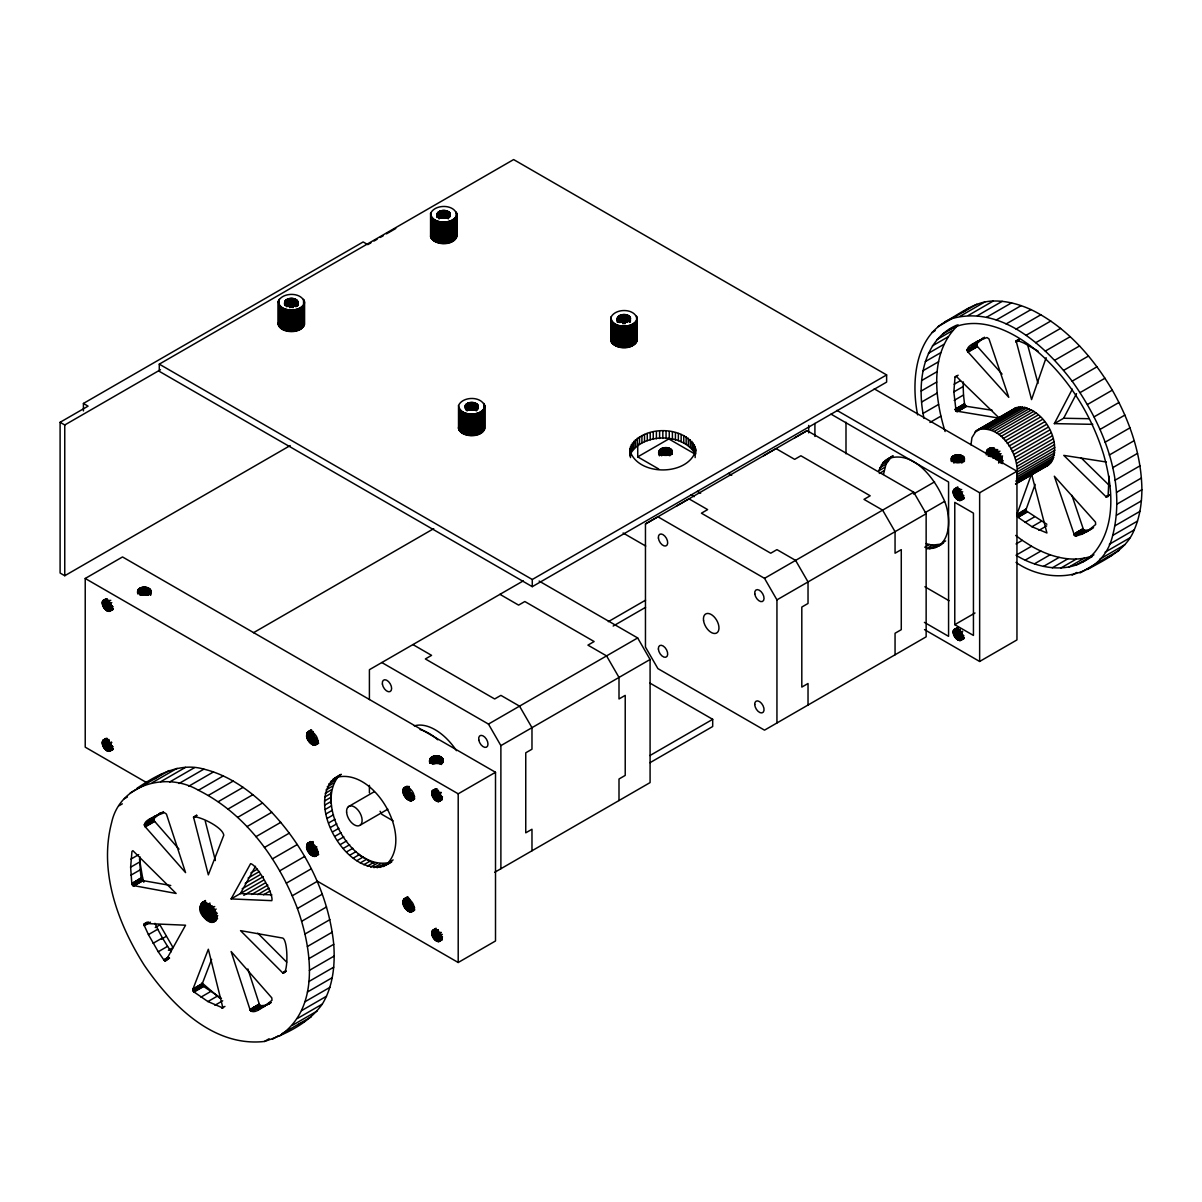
<?xml version="1.0" encoding="UTF-8"?>
<svg xmlns="http://www.w3.org/2000/svg" width="1202" height="1202" viewBox="0 0 1202 1202"><rect width="100%" height="100%" fill="white"/><g stroke="black" fill="none" stroke-linecap="round" stroke-linejoin="round"><path stroke-width="1.5" d="M1002.318 463.656C1004.707 455.167 988.435 440.052 986.181 453.65L994.219 449.007M192.786 989.516L208.337 949.249L222.911 1007.982L207.931 1001.551L194.048 992.011L192.876 990.178L202.101 984.137L211.612 959.406M953.847 391.912L955.034 377.007L956.086 376.211L999.358 418.191L956.086 411.024L953.847 391.912L963.178 386.533L963.358 381.935M130.627 867.198L131.95 851.467L132.866 850.67L176.123 893.462L132.866 885.468L131.814 883.47L130.627 867.198L139.958 861.819L140.153 856.966M102.305 602.698C103.642 594.81 113.093 603.674 111.621 608.603C108.721 617.783 95.364 599.978 107.173 599.888M102.305 742.671C103.642 734.783 113.093 743.647 111.621 748.576C108.721 757.756 95.364 739.966 107.173 739.861M306.675 735.053C308.073 726.038 318.83 735.714 317.553 741.333C316.171 750.333 305.413 740.657 306.675 735.053L312.896 731.462L314.488 736.826L317.809 740.537L311.588 744.128M306.675 846.313C308.073 837.313 318.83 846.974 317.553 852.594C316.171 861.594 305.413 851.933 306.675 846.313L312.926 842.121L306.705 845.712M279.765 1035.778C320.558 1007.787 311.844 948.829 297.42 908.517C278.849 859.881 245.884 813.919 198.435 790.255C166.943 771.534 120.065 783.989 111.666 822.393C98.654 871.781 117.931 923.617 144.255 965.236C171.045 1004.391 212.784 1047.273 264.455 1041.458C286.091 1034.246 308.749 1023.097 322.286 1004.121C333.149 986.316 335.223 964.725 333.735 944.306C328.326 890.637 301.296 840.078 262.532 803.011C245.764 787.701 226.201 774.539 203.874 769.145C179.549 762.008 156.395 775.2 136.908 788.347M338.889 775.906C314.038 805.22 353.433 873.794 391.792 861.819C351.164 889.765 296.729 795.484 341.233 774.268M403.031 790.676C404.428 781.676 415.186 791.337 413.909 796.956C412.526 805.956 401.768 796.295 403.031 790.676L409.281 786.484L403.061 790.075M403.031 901.936C404.428 892.936 415.186 902.612 413.909 908.216C412.526 917.216 401.768 907.555 403.031 901.936L409.251 898.345L410.844 903.709L414.164 907.435L407.944 911.026M431.788 792.914C433.126 785.026 442.576 793.891 441.089 798.819C438.189 807.999 424.832 790.21 436.657 790.12M431.788 932.902C433.126 924.999 442.576 933.879 441.089 938.792C438.189 947.972 424.832 930.183 436.657 930.093M924.007 418.446C916.795 385.181 921.468 340.542 956.747 325.156M945.103 431.533C934.48 397.231 929.371 352.021 958.279 325.021L942.729 333.991M953.231 491.873C954.553 483.97 964.019 492.85 962.532 497.763C959.632 506.943 946.274 489.154 958.099 489.064M953.231 631.846C954.553 623.943 964.019 632.823 962.532 637.751C959.632 646.916 946.274 629.127 958.099 629.037M970.946 444.86L971.952 437.618L976.234 430.827L1015.074 408.229C1041.458 401.558 1067.015 445.822 1048.039 465.324L1015.6 484.06M1053.869 457.466L1016.561 479.012C1021.279 457.346 1002.378 423.915 977.767 429.76M1016.021 562.401C1048.91 585.539 1102.339 579.935 1112.691 535.416C1126.544 481.341 1103.286 424.862 1072.139 381.169C1044.703 345.365 1000.755 304.992 951.924 318.59C915.068 333.57 910.876 380.794 917.622 414.87M1087.449 569.478C1105.194 559.501 1126.184 550.246 1134.207 529.917C1139.736 517.281 1141.78 503.443 1141.9 489.71C1141.494 454.581 1129.519 420.46 1112.316 390.154C1092.783 357.039 1066.054 326.583 1030.985 309.59C1019.146 304.241 1006.329 300.68 993.258 301.026C974.822 301.311 960.082 313.767 944.592 322.031M202.312 902.356L203.784 901.725L212.874 906.969C228.966 937.77 184.612 913.054 205.527 900.508M143.955 924.578L144.856 923.467L185.559 925.209L165.771 960.789L163.908 960.022L158.243 951.729L148.417 934.615L143.97 924.849L147.065 922.79M976.324 341.774L986.992 337.537L988.991 338.919L1008.778 397.336L968.076 352.066C963.989 345.064 979.6 341.924 982.545 338.183M1002.077 374.123L976.88 345.921L976.775 343.682L984.483 337.206M153.676 816.729L164.419 812.687L166.432 814.085L185.559 872.622L145.277 826.841C141.25 819.809 156.996 816.969 159.881 813.138M179.008 849.198L154.081 820.696L154.006 818.472L160.632 812.943M1016.772 514.832L1031.556 473.964L1046.912 532.967L1031.947 526.731L1018.049 517.341L1016.862 515.508L1026.087 509.453L1035.132 484.361M193.552 816.924C198.615 815.797 222.4 826.706 223.797 835.165L208.337 874.876L193.567 817.24L196.662 815.136M1046.131 357.685L1031.556 399.59L1016.096 340.812L1017.268 340.331L1024.179 343.201L1038.137 351.164M278.263 301.492C279.946 312.625 300.53 312.745 304.512 302.979C302.829 291.861 282.245 291.725 278.263 301.492L278.263 324.525C281.719 335.193 307.427 333.615 303.565 320.859M278.263 323.022L278.263 324.525M284.829 301.867C285.625 307.517 296.563 307.562 297.976 302.243C296.158 295.887 282.139 297.495 284.829 305.458M430.571 213.565C432.254 224.684 452.838 224.819 456.82 215.053C455.137 203.919 434.538 203.799 430.571 213.565L430.571 236.584C434.207 246.876 458.097 246.004 456.309 233.624M437.137 213.926C437.919 219.575 448.872 219.635 450.284 214.302C448.466 207.961 434.448 209.569 437.137 217.517M458.548 405.57C460.231 416.703 480.815 416.839 484.797 407.072C483.099 395.939 462.515 395.804 458.548 405.57L458.548 428.603C461.989 439.286 487.696 437.693 483.85 424.937M429.85 759.724C431.278 754.39 442.216 754.45 443.012 760.1C442.111 763 438.445 763.601 435.8 763.51C431.909 765.028 428.182 756.058 429.85 763.315M458.548 427.116L458.548 428.603M610.841 317.644C612.524 328.762 633.123 328.897 637.09 319.131C635.407 308.012 614.823 307.877 610.841 317.644L610.841 340.677C614.477 350.969 638.367 350.098 636.594 337.717M617.407 318.019C618.204 323.669 629.142 323.714 630.569 318.395C628.541 311.739 613.997 313.947 617.407 322.346M629.863 450.284C637.27 424.096 688.385 424.096 695.793 450.284C688.385 476.473 637.27 476.473 629.863 450.284L629.863 455.678M633.048 447.52L632.883 448.451M883.47 474.459L886.009 464.182L891.403 456.91M137.809 590.287C137.839 596.207 148.928 596.402 150.836 591.414C149.889 584.773 135.21 586.005 137.809 593.878M951.428 457.932C951.458 463.837 962.547 464.047 964.455 459.044C963.508 452.403 948.814 453.65 951.428 461.523M892.215 456.174L883.094 462.545L878.617 470.914L884.837 467.323M431.067 233.624L430.571 236.584M465.354 405.209C464.498 411.309 475.842 411.745 478.141 407.057C478.186 400.206 462.755 401.002 465.354 408.8M611.352 337.717L610.841 340.677M695.162 446.573L695.162 453.755C682.496 432.72 643.145 432.72 630.494 453.755L630.494 446.573M659.402 450.389C658.546 456.49 669.89 456.91 672.188 452.237C671.888 444.62 654.85 446.768 659.402 455.768M1001.987 457.256L998.697 459.344L999.418 462.139M1092.783 424.336L1054.334 423.63L1072.319 389.147M1054.334 423.63L1063.65 418.251L1076.511 393.61M632.718 448.857L631.711 450.029M231.115 898.916L250.602 863.652C257.183 864.914 273.996 894.408 271.817 900.659L231.115 898.916L240.43 893.537L255.5 866.281M385.572 865.41C415.727 838.41 373.491 765.238 335.027 777.859M941.707 544.04L932.722 545.077L926.502 548.668C953.186 549.75 951.789 513.57 942.548 496.862C933.458 476.848 912.423 449.683 887.542 458.863M1012.174 410.633L1015.074 408.229M262.998 1007.396L271.998 1000.274L271.802 997.855L231.115 951.503L249.956 1009.395C253.892 1016.576 264.56 1004.391 269.218 1003.805M1003.054 460.667L999.418 462.064L999.418 458.473M1086.788 531.78L1095.668 524.493L1095.458 522.059L1054.334 476.217L1074.378 535.04L1075.97 536.032L1081.65 534.289L1091.446 529.09M155.118 778.626L161.774 773.983M962.787 312.31L969.458 307.667M1091.701 556.12C1071.478 563.257 1049.436 556.481 1031.556 546.249L1016.021 555.219C1039.414 569.838 1074.949 575.473 1094.842 552.079C1116.658 524.628 1112.556 486.044 1103.601 454.431C1091.1 413.804 1067.376 376.241 1034.516 349.061C1011.468 330.445 977.767 314.218 948.979 329.649M83.419 410.889L83.419 403.451L363.154 241.948L367.812 244.637L370.922 242.834M159.28 364.146L513.63 159.565L886.625 374.919L886.625 382.101L532.276 586.666L159.28 371.328L159.28 364.146L532.276 579.499L886.625 374.919M290.178 445.581L64.758 575.728L60.1 573.038L60.1 422.293L88.077 406.141L83.419 403.451M374.032 241.046L377.143 239.243M380.253 237.455L383.363 235.667M386.473 233.864L395.789 228.485M60.1 422.293L64.758 424.982L160.437 369.75M146.839 782.742L85.222 747.163L85.222 578.478L122.514 556.947L495.509 772.285L495.509 940.971L458.202 962.501L317.118 881.051M102.666 600.85L105.911 598.972M102.516 601.255L105.761 599.377M102.395 601.706L107.263 598.897M102.335 602.187L107.203 599.377M102.335 603.239L107.203 600.429M102.395 603.81L108.886 600.053M102.516 604.381L109.006 600.639M102.666 604.967L110.779 600.279M102.861 605.553L109.352 601.811M103.102 606.139L109.577 602.397M103.372 606.725L109.863 602.983M103.672 607.295L111.786 602.608M104.018 607.851L110.509 604.095M104.379 608.377L110.869 604.621M104.769 608.873L111.26 605.132M105.19 609.339L111.681 605.598M105.626 609.76L112.102 606.018M106.061 610.15L112.552 606.409M106.512 610.481L113.003 606.74M106.978 610.781L111.846 607.972M107.429 611.007L112.297 608.212M107.879 611.202L112.748 608.392M108.33 611.322L113.198 608.512M108.766 611.397L111.996 609.519M109.172 611.412L112.417 609.534M109.562 611.367L113.168 609.384M253.487 632.718L433.727 528.655M103.102 740.131L106.347 738.268M102.861 740.462L106.107 738.584M102.666 740.823L105.911 738.945M102.516 741.228L107.384 738.419M102.395 741.679L107.263 738.869M102.335 742.16L107.203 739.35M102.335 743.212L108.826 739.47M102.395 743.783L108.886 740.026M102.516 744.354L109.006 740.612M102.666 744.939L109.157 741.198M102.861 745.525L109.352 741.784M103.102 746.126L109.577 742.37M103.372 746.697L111.486 742.025M103.672 747.268L111.786 742.596M104.018 747.824L110.509 744.083M104.379 748.35L110.869 744.609M104.769 748.846L111.26 745.105M105.19 749.312L111.681 745.571M105.626 749.732L112.102 745.991M106.061 750.123L112.552 746.382M106.512 750.469L113.003 746.712M106.978 750.754L111.846 747.944M107.429 750.995L112.297 748.185M107.879 751.175L112.748 748.365M108.33 751.295L113.198 748.485M108.766 751.37L111.996 749.492M109.172 751.385L112.417 749.507M109.562 751.34L113.168 749.372M637.736 443.313L637.736 456.88L668.823 438.94L694.621 453.83M130.252 792.974L169.121 770.542M937.921 326.674L976.79 304.226M124.347 798.759L127.442 796.971M152.218 782.667L177.085 768.318M932.016 332.458L935.126 330.655M959.887 316.366L984.754 302.002M119.238 805.641L122.349 803.837M160.707 781.691L185.574 767.342M968.391 315.39L993.258 301.026M169.677 781.976L194.544 767.612M977.361 315.66L1002.228 301.311M937.184 339.43L952.735 330.445M523.276 580.882L369.405 669.709L369.405 699.564M932.406 345.875L947.942 336.906M179.008 783.509L203.874 769.145M986.692 317.193L1011.558 302.844M928.425 353.298L943.976 344.313M188.624 786.273L213.49 771.924M996.308 319.972L1021.174 305.608M925.3 361.592L940.835 352.622M645.459 523.967L807.098 430.647L913.7 492.204L926.141 513.735L926.141 636.835L764.517 730.155L657.9 668.612L645.459 647.067L645.459 523.967L657.9 516.785L764.517 578.342L776.943 599.873L776.943 722.973M676.546 506.012L688.986 498.845L707.632 509.603L701.412 513.194L770.722 553.221L776.943 549.63L795.589 560.387L808.029 581.933L808.029 603.464L801.809 607.055L801.809 687.093L808.029 683.502L808.029 705.033M763.586 455.768L776.011 448.586L794.657 459.359L800.878 455.768L870.188 495.795L863.983 499.371L882.629 510.144L895.054 531.675L895.054 553.221L901.275 549.63L901.275 629.668L895.054 633.259L895.054 654.789M794.657 437.828L807.098 430.647M923.031 370.712L938.582 361.742M198.435 790.255L223.302 775.906M1006.119 323.954L1030.985 309.59M148.928 819.914L158.258 814.535M158.844 814.31L163.517 811.62M971.652 345.049L980.967 339.67M144.556 824.016L154.006 818.472M144.405 824.452L153.796 818.832M967.249 349.421L976.775 343.682M144.39 824.722L153.721 819.328M967.189 349.662L976.52 344.283M144.405 824.978L153.736 819.599M967.174 349.917L976.505 344.538M144.45 825.248L153.781 819.869M967.189 350.188L976.52 344.794M144.525 825.534L153.856 820.14M967.234 350.458L976.565 345.079M144.631 825.804L153.961 820.425M967.309 350.744L976.64 345.365M307.907 731.778L311.017 729.975M967.415 351.029L976.745 345.65M144.766 826.09L154.081 820.696M307.321 732.454L310.702 730.29M967.55 351.315L976.88 345.921M144.916 826.36L154.232 820.966M307.096 732.889L311.754 730.185M145.081 826.6L154.412 821.221M967.7 351.585L977.031 346.191M145.277 826.841L154.592 821.462M306.916 733.355L311.573 730.666M967.88 351.84L977.211 346.446M306.78 733.881L311.453 731.192M968.076 352.066L977.406 346.687M306.705 734.452L311.363 731.763M306.705 735.684L312.926 732.093M921.664 380.553L937.214 371.583M306.78 736.33L313.001 732.739M306.916 737.006L313.136 733.415M307.096 737.697L313.316 734.106M208.337 795.408L233.203 781.06M1016.021 329.108L1040.887 314.744M307.321 738.374L313.542 734.783M307.592 739.065L313.812 735.474M307.907 739.741L314.128 736.15M308.268 740.402L314.488 736.826M308.674 741.048L314.879 737.457M309.094 741.664L315.315 738.073M309.56 742.25L315.765 738.659M310.041 742.791L316.261 739.2M310.537 743.287L316.757 739.696M921.213 391.011L936.749 382.041M311.063 743.737L317.268 740.147M312.114 744.474L318.335 740.883M312.655 744.744L317.313 742.055M313.181 744.955L317.839 742.265M313.692 745.105L318.365 742.415M314.203 745.195L317.313 743.392M314.684 745.21L317.794 743.407M315.134 745.15L318.68 743.242M218.238 801.689L243.105 787.34M1016.021 341.067L1019.131 339.28M1025.922 335.388L1050.788 321.024M1016.006 341.518L1019.116 339.565M955.034 377.007L958.144 375.204M1016.021 341.699L1019.131 339.896M1016.096 342.044L1019.161 340.061M193.567 817.24L196.677 815.452M193.627 817.57L196.737 815.767M921.664 402.009L937.214 393.039M130.958 859.099L138.726 854.622M954.148 384.264L960.368 380.673M228.049 809.036L252.916 794.672M1035.718 342.72L1060.585 328.371M923.031 413.428L938.582 404.458M130.928 875.191L140.243 869.812L139.958 861.819M954.178 400.386L963.508 395.007L963.178 386.533M237.665 817.375L262.532 803.011M1045.334 351.059L1070.201 336.695M139.372 878.902L142.482 877.099L139.447 858.859M929.957 422.458L940.835 416.177M131.814 883.47L141.13 878.091L140.243 869.812M131.844 883.68L141.13 878.091M131.904 883.906L141.175 878.301M131.98 884.116L141.235 878.512M132.07 884.326L141.295 878.737M955.169 409.176L964.5 403.797L963.508 395.007M132.175 884.552L141.385 878.947M955.214 409.386L964.5 403.797M132.28 884.747L141.611 879.368L143.173 880.645L170.744 885.498M955.35 409.822L964.545 404.007M132.415 884.957L141.881 879.759M955.44 410.032L964.59 404.218M132.701 885.318L142.031 879.924M955.545 410.258L964.755 404.653M132.866 885.468L142.182 880.089M955.665 410.453L964.981 405.074L966.558 406.336L992.191 410.273M133.016 885.619L142.347 880.24M955.785 410.663L965.116 405.269M133.182 885.739L142.512 880.36M955.936 410.844L965.266 405.465M133.362 885.844L142.843 880.555M956.086 411.024L965.416 405.63M133.692 885.994L143.173 880.645M956.236 411.174L965.567 405.795M956.401 411.324L965.732 405.93M956.582 411.445L966.062 406.156M956.912 411.625L966.408 406.306M957.243 411.715L966.558 406.336M246.996 826.615L271.862 812.251M1054.68 360.3L1079.546 345.951M332.669 779.497L340.722 774.839M885.183 460.501L893.251 455.843M330.58 781.54L336.8 777.949M883.094 462.545L889.315 458.954M608.317 621.674L645.549 600.174M328.777 783.974L334.982 780.383M881.291 464.979L887.512 461.388M327.275 786.769L333.495 783.178M879.804 467.773L886.009 464.182M326.088 789.909L332.308 786.318M613.17 626.047L645.549 607.356M325.246 793.335L331.451 789.759M879.323 473.453L883.981 470.748M255.951 836.682L280.817 822.318M1063.635 370.366L1088.501 356.017M324.72 797.046L330.941 793.455M324.555 800.998L330.775 797.407M324.72 805.145L330.941 801.554M976.234 430.827L1016.772 407.433M974.867 432.164L1018.605 406.922M983.266 428.228L1020.573 406.697M325.246 809.442L331.451 805.851M985.339 428.288L1022.632 406.757M987.488 428.648L1024.795 407.117M264.455 847.47L289.321 833.121M1072.139 381.169L1097.005 366.805M989.712 429.279L1027.004 407.748M326.088 813.874L332.308 810.283M991.966 430.211L1029.273 408.665M994.264 431.398L1031.556 409.867M381.845 662.542L488.463 724.085L637.661 637.946L650.087 659.492L650.087 782.592L494.668 872.321M144.015 924.113L147.2 922.114M327.275 818.367L333.495 814.776M143.97 924.338L147.08 922.535M348.415 806.662L374.363 791.667M143.97 924.849L148.627 922.159M996.548 432.84L1033.84 411.309M144.015 925.149L148.687 922.46M144.105 925.45L148.763 922.76M144.225 925.75L150.445 922.159M998.802 434.538L1036.109 413.007M328.777 822.889L334.982 819.298M1001.026 436.461L1038.318 414.93M272.418 858.889L297.285 844.54M1080.102 392.588L1104.969 378.224M155.253 927.538L159.911 924.849L173.058 947.597L168.4 950.301M250.902 872.907L257.393 869.166M1003.174 438.595L1040.481 417.064M330.58 827.412L336.8 823.821M201.711 902.897L204.926 901.049M201.185 903.573L204.4 901.71M764.517 578.342L913.7 492.204M987.218 449.653L990.433 447.805M148.417 934.615L157.747 929.236L154.953 923.316M200.779 904.37L205.602 901.59M986.767 450.48L991.59 447.7M307.592 843.353L310.702 841.55M986.436 451.426L992.867 447.715M200.494 905.286L205.317 902.507M307.321 843.714L310.432 841.926M403.677 788.091L406.787 786.288M248.108 878.046L259.467 871.495M307.096 844.15L310.206 842.347M403.451 788.512L406.561 786.724M913.49 494.037L934.57 481.867M1005.248 440.924L1042.54 419.378M306.916 844.615L311.573 841.926M403.271 788.993L407.929 786.303M200.313 906.293L206.744 902.582M986.241 452.493L994.279 447.85M306.78 845.141L313.001 841.55M403.136 789.519L407.809 786.814M200.253 907.39L206.684 903.679M306.705 846.944L312.896 842.722M332.669 831.859L338.889 828.283M403.061 791.307L409.251 787.085M200.313 908.637L209.959 903.063M986.241 454.822L995.887 449.248M403.136 791.968L409.281 787.716M245.208 883.35L259.797 874.921M306.78 847.59L312.926 843.353M1007.216 443.403L1044.508 421.872M306.916 848.266L313.001 844.014M403.271 792.644L409.356 788.377M988.029 455.107L997.675 449.533M200.524 909.929L210.17 904.355M307.096 848.958L313.136 844.675M403.451 793.32L409.491 789.053M988.314 456.354L997.961 450.795M200.854 911.251L210.5 905.677M307.321 849.649L313.316 845.367M403.677 794.011L409.672 789.729M307.592 850.325L313.542 846.058M403.947 794.702L409.897 790.42M990.328 456.7L999.974 451.126M242.173 888.789L263.268 876.619M1009.049 446.047L1046.341 424.501M201.305 912.588L212.559 906.098M307.907 851.001L313.812 846.734M404.278 795.378L410.167 791.111M308.268 851.677L316.787 846.764M335.027 836.231L341.233 832.64M404.623 796.04L410.844 792.449L414.164 796.175L407.944 799.766M992.446 457.03L998.877 453.319M201.861 913.926L214.722 906.503M308.674 852.308L314.879 848.717L317.809 851.797L311.588 855.388M405.029 796.686L411.234 793.095M309.094 852.924L315.315 849.333M405.45 797.302L411.67 793.711M993.062 458.278L1001.101 453.635M153.105 943.3L162.435 937.921L157.747 929.236M202.537 915.218L213.791 908.727M309.56 853.51L315.765 849.919M405.915 797.873L412.121 794.282M161.504 939.108L166.161 936.403M240.625 893.417L263.328 880.315M279.765 870.819L304.632 856.47M1010.747 448.797L1048.039 427.266M1087.449 404.503L1112.316 390.154M310.041 854.051L316.261 850.46M406.396 798.413L412.617 794.838M360.254 825.113L387.825 809.186M995.361 458.548L1000.184 455.768M203.318 916.48L216.18 909.043M310.537 854.547L316.757 850.956M406.892 798.924L413.112 795.333M311.063 854.998L317.268 851.407M407.418 799.36L413.623 795.784M500.888 868.73L500.888 745.631L650.087 659.492M996.142 459.69L1002.573 455.979M337.627 840.453L343.832 836.862M204.16 917.652L215.413 911.146M312.114 855.734L318.335 852.143M408.47 800.096L414.69 796.505M243.796 895.325L264.876 883.154M1012.279 451.636L1049.571 430.106M312.655 856.004L317.313 853.315M409.011 800.382L413.668 797.692M205.091 918.734L216.345 912.228M313.181 856.23L317.839 853.525M409.536 800.592L414.194 797.903M313.692 856.38L318.365 853.675M410.047 800.742L414.72 798.053M314.203 856.455L317.313 854.667M410.558 800.817L413.668 799.029M314.684 856.47L317.794 854.682M411.039 800.832L414.149 799.045M315.134 856.425L318.68 854.502M411.505 800.787L414.6 798.984M206.068 919.71L217.322 913.204M251.639 894.483L267.851 885.123M954.283 489.064L957.844 486.975M1013.647 454.551L1050.939 433.02M207.075 920.552L216.721 914.977M432.344 790.706L435.575 788.828M953.772 489.65L957.258 487.456M432.149 791.066L435.379 789.188M953.577 490.01L956.822 488.147M431.984 791.472L436.852 788.662M953.426 490.416L956.672 488.553M340.436 844.495L346.657 840.904M208.111 921.258L217.757 915.699M431.879 791.923L436.747 789.113M953.321 490.867L958.189 488.057M431.803 792.403L436.672 789.594M953.246 491.348L958.114 488.553M209.148 921.814L217.186 917.171M431.803 793.455L436.672 790.646M953.246 492.414L959.737 488.658M158.243 951.729L167.559 946.35L171.255 951.759M257.679 894.619L269.038 888.068M431.879 794.026L438.369 790.285M953.321 492.97L959.812 489.229M1014.819 457.496L1052.111 435.965M210.17 922.204L216.6 918.493M431.984 794.597L438.475 790.856M953.426 493.541L959.917 489.8M211.161 922.43L217.592 918.719M212.108 922.49L215.323 920.642M432.149 795.183L438.625 791.442M953.577 494.142L961.69 489.454M212.994 922.37L216.21 920.522M432.344 795.784L438.82 792.028M953.772 494.728L960.263 490.987M432.57 796.37L439.061 792.614M954.012 495.314L960.503 491.573M343.441 848.312L349.662 844.721M263.523 894.769L270.014 891.028M432.84 796.941L440.954 792.268M925.164 512.593L944.622 501.354M954.283 495.9L960.774 492.144M1015.795 460.441L1053.087 438.91M433.156 797.512L441.254 792.839M954.598 496.471L962.697 491.783M433.486 798.068L439.977 794.327M954.929 497.012L961.42 493.271M286.422 883.139L311.288 868.791M776.943 599.873L926.141 513.735M1094.105 416.839L1118.972 402.475M433.862 798.594L440.353 794.853M955.305 497.538L961.78 493.797M434.253 799.09L440.743 795.348M955.695 498.034L962.186 494.292M1016.561 463.371L1053.869 441.84M434.658 799.555L441.149 795.814M956.101 498.499L962.592 494.758M435.094 799.976L441.585 796.235M956.537 498.935L963.027 495.194M435.545 800.367L442.02 796.625M956.987 499.311L963.463 495.57M346.612 851.872L352.832 848.281M435.995 800.712L442.486 796.956M957.438 499.656L963.914 495.915M436.446 800.998L441.314 798.188M957.889 499.942L962.757 497.132M436.912 801.238L441.765 798.428M958.355 500.182L963.208 497.373M1017.117 466.256L1054.424 444.725M437.363 801.418L442.231 798.609M958.805 500.363L963.658 497.553M163.773 959.842L168.43 957.153M437.798 801.539L441.044 799.676M959.241 500.498L964.109 497.688M163.908 960.022L168.581 957.333M438.234 801.614L441.48 799.751M959.677 500.558L962.922 498.695M168.731 957.513L164.073 960.203L168.881 957.663M438.655 801.629L442.276 799.706M960.082 500.573L963.719 498.665M960.849 500.438L964.094 498.56M164.389 960.488L169.212 957.919M164.719 960.714L169.392 958.024M164.884 960.789L169.557 958.099M165.215 960.879L168.325 959.091M1017.463 469.065L1054.755 447.535M349.917 855.148L356.138 851.557M85.222 578.478L458.202 793.816L495.509 772.285M836.938 410.378L979.645 492.76L1016.952 471.229L1016.952 639.915L979.645 661.461L924.518 629.623M1017.568 471.77L1054.875 450.239M1017.463 474.339L1054.755 452.808M353.328 858.093L359.533 854.502M1017.117 476.758L1054.424 455.227M292.326 895.745L317.193 881.397M1100.01 429.445L1124.877 415.081M356.799 860.692L363.004 857.101M1015.795 481.055L1053.087 459.51M1016.441 481.942L1052.111 461.343M1016.877 482.588L1050.939 462.92M1015.525 483.925L1049.571 464.257M360.3 862.916L366.52 859.325M363.8 864.734L370.021 861.143M367.271 866.146L373.491 862.555M297.42 908.517L322.286 894.153M1105.104 442.201L1129.97 427.837M370.667 867.123L376.887 863.532M924.759 547.226L929.416 544.536L932.722 545.077M373.972 867.664L380.193 864.073M377.143 867.769L383.363 864.178M929.672 548.773L935.892 545.182M380.163 867.423L386.368 863.832M390.019 861.729L393.129 859.926M932.677 548.428L938.897 544.837M942.548 542.733L945.643 540.93M382.972 866.627L391.041 861.984M935.502 547.631L943.555 542.973M938.101 546.414L941.211 544.626M301.657 921.303L326.523 906.954M1109.341 455.002L1134.207 440.638M192.831 989.081L202.206 983.567M192.786 989.366L202.131 983.837M192.801 989.832L202.101 984.137M192.876 990.178L202.131 984.453M1016.787 514.546L1026.177 508.912M192.981 990.523L202.191 984.799M1016.787 515.162L1026.087 509.453M193.146 990.869L202.312 985.144M1016.862 515.508L1026.117 509.783M193.327 991.199L202.657 985.82L221.453 998.396M1016.982 515.853L1026.192 510.114M193.552 991.5L202.868 986.121M1017.132 516.199L1026.298 510.474M193.792 991.785L203.108 986.391M1017.328 516.529L1026.643 511.15L1046.852 524.252M194.048 992.011L203.378 986.632M1017.553 516.845L1026.869 511.451M1017.793 517.115L1027.109 511.736M1018.049 517.341L1027.379 511.962M305.007 934.014L329.874 919.65M1112.691 467.698L1137.543 453.349M200.959 997.134L210.29 991.74M1024.975 522.389L1034.306 516.995M207.931 1001.551L217.261 996.173M1031.947 526.731L1041.278 521.352M307.411 946.5L332.278 932.151M1115.095 480.199L1139.962 465.835M214.918 1005.263L222.686 1000.785M1038.934 530.352L1046.702 525.875M649.997 755.517L712.696 719.322L712.696 726.504L649.997 762.699M1016.051 543.95L1022.271 540.359L1031.556 546.249M403.947 898.976L407.373 896.872M403.677 899.351L406.787 897.563M403.451 899.772L408.109 897.083M403.271 900.253L407.929 897.563M403.136 900.779L407.809 898.089M403.061 901.335L407.718 898.645M403.061 902.567L409.281 898.976M1106.366 462.019L1063.77 455.378L1106.035 496.757L1109.146 494.969M1106.035 496.757L1109.311 495.104M282.65 972.824C288.089 976.4 288.48 941.106 282.816 938.086L240.535 930.648L282.65 972.824L285.76 971.021M403.136 903.228L409.356 899.637M1106.201 496.907L1109.476 495.239M221.844 1008.223L224.939 1006.42M282.816 972.974L285.926 971.171M282.981 973.109L286.091 971.306M403.271 903.904L409.491 900.313M308.869 958.67L333.735 944.306M1116.553 492.354L1141.419 478.005M403.451 904.58L409.672 900.989M403.677 905.271L409.897 901.68M403.947 905.962L410.167 902.371M404.278 906.639L410.483 903.048M404.623 907.3L410.844 903.709M405.029 907.946L411.234 904.355M405.45 908.562L411.67 904.971M405.915 909.148L412.121 905.557M406.396 909.689L412.617 906.098M406.892 910.184L413.112 906.593M407.418 910.635L413.623 907.044M408.47 911.356L414.69 907.78M409.011 911.642L413.668 908.952M409.536 911.852L414.194 909.163M410.047 912.002L414.72 909.313M309.35 970.39L334.216 956.026M1117.034 504.074L1141.9 489.71M410.558 912.093L413.668 910.29M411.039 912.108L414.6 910.26M1025.306 560.057L1040.842 551.087M250.031 1009.605L259.286 1004.016L247.852 968.932M250.136 1009.83L259.286 1004.016M1073.912 534.214L1083.152 528.625L1071.929 495.359M250.241 1010.041L259.452 1004.451M1074.002 534.439L1083.152 528.625M250.362 1010.251C256.717 1002.453 263.463 1008.478 271.036 1002.618M1074.122 534.65L1083.333 529.045M250.497 1010.446L259.827 1005.052M1074.242 534.845C1080.373 527.077 1086.338 532.967 1093.55 527.663M250.647 1010.627L259.963 1005.233M1074.378 535.04L1083.708 529.661M250.797 1010.792L260.113 1005.413M1074.528 535.221L1083.843 529.842M250.948 1010.942L260.278 1005.563M1074.678 535.386L1083.994 530.007M251.113 1011.077L260.609 1005.819M1074.843 535.536L1084.159 530.157M251.458 1011.303L260.774 1005.909M1074.994 535.671L1084.489 530.398M251.624 1011.378L261.104 1006.044M1075.339 535.882L1084.655 530.503M251.939 1011.453L261.57 1006.059M1075.505 535.957L1084.985 530.623M1075.82 536.032L1085.451 530.623M257.814 1009.815L267.144 1004.421M267.73 1004.211L270.841 1002.408M1081.65 534.289L1090.98 528.91M308.869 981.538L333.735 967.174M1116.553 515.222L1141.419 500.873M1034.516 563.798L1050.052 554.828M1043.531 566.397L1059.082 557.428M307.411 992.026L332.278 977.662M1115.095 525.71L1139.962 511.346M1052.291 567.825L1067.842 558.855M954.779 624.664L973.44 635.437L973.44 513.134L954.779 502.361L954.779 624.664L974.987 613.005M305.007 1001.732L329.874 987.383M1112.691 535.416L1137.543 521.067M432.57 930.363L436.086 928.214M432.149 931.039L435.575 928.8M953.577 629.983L957.017 627.76M1060.705 568.095L1076.241 559.125M431.984 931.445L435.229 929.582M953.426 630.404L958.294 627.594M431.879 931.896L435.124 930.032M953.321 630.84L958.189 628.045M431.803 932.376L436.672 929.567M953.246 631.335L958.114 628.526M431.803 933.443L438.294 929.687M953.246 632.387L958.114 629.578M431.879 933.999L438.369 930.258M953.321 632.943L959.812 629.202M431.984 934.57L438.475 930.829M953.426 633.529L959.917 629.773M1068.683 567.179L1084.219 558.209M301.657 1010.582L326.523 996.233M432.149 935.156L438.625 931.415M953.577 634.115L960.067 630.359M1109.341 544.266L1134.207 529.917M432.344 935.757L438.82 932.001M953.772 634.701L960.263 630.96M432.57 936.343L439.061 932.602M954.012 635.287L960.503 631.546M1076.151 565.09L1093.955 554.813M432.84 936.929L440.954 932.241M954.283 635.873L962.396 631.185M1083.047 561.86L1092.378 556.481M433.156 937.485L441.254 932.812M954.598 636.444L962.697 631.756M433.486 938.041L439.977 934.3M954.929 636.985L961.42 633.244M433.862 938.567L440.353 934.825M955.305 637.511L961.78 633.77M434.253 939.062L442.366 934.39M955.695 638.022L962.186 634.265M297.42 1018.485L322.286 1004.121M1105.104 552.169L1129.97 537.82M434.658 939.528L441.149 935.787M956.101 638.487L962.592 634.731M435.094 939.964L441.585 936.208M956.537 638.908L963.027 635.167M435.545 940.34L442.02 936.598M956.987 639.299L963.463 635.542M435.995 940.685L442.486 936.944M957.438 639.629L963.914 635.888M436.446 940.971L441.314 938.161M957.889 639.915L962.757 637.105M436.912 941.211L441.765 938.401M958.355 640.155L963.208 637.345M264.455 1041.458L269.113 1038.753M292.326 1025.366L317.193 1011.002M437.363 941.391L442.231 938.582M958.805 640.335L963.658 637.541M1072.139 575.142L1076.797 572.452M1100.01 559.05L1124.877 544.686M437.798 941.527L441.044 939.648M959.241 640.471L964.109 637.661M438.234 941.587L441.48 939.724M959.677 640.546L962.922 638.668M438.655 941.602L441.885 939.739M960.082 640.561L963.328 638.683M439.046 941.557L442.276 939.694M960.488 640.516L964.094 638.532M272.418 1039.234L278.639 1035.643M281.749 1033.84L311.288 1016.787M1080.102 572.918L1118.972 550.471M1046.341 466.121L1048.039 465.324M1106.441 557.878L1112.316 555.114M298.757 1024.179L304.632 1021.43M148.462 588.094L148.462 595.275L144.27 594.404L140.093 595.275L140.093 588.094M440.638 756.779L440.638 763.961L436.446 763.09L432.269 763.961L432.269 756.779M631.381 450.179L630.614 450.329M960.999 455.318L960.999 462.485L954.779 462.485L954.779 455.318M668.823 448.136L668.823 455.318L663.188 455.152L663.188 447.97M1063.65 418.251L1089.297 418.717M240.43 893.537L271.892 894.874M1001.987 463.356L1000.545 462.86M926.006 543.559L929.416 544.536M874.245 388.847L1016.952 471.229M831.018 414.134L948.573 482.002L948.573 636.339L924.413 622.381M728.502 473.378L731.717 475.241M924.894 586.771L949.054 600.73M637.736 456.88L658.711 468.99M697.415 491.333L700.646 493.196M690.985 494.803L694.23 496.666M623.102 532.997L645.699 546.039M539.112 581.062L637.661 637.946M499.957 594.344L518.603 605.117L524.823 601.526L594.134 641.537L587.928 645.128L606.574 655.901L619 677.432L619 698.963L625.22 695.372L625.22 775.41L619 779.001L619 800.532M649.951 683.097L712.696 719.322M412.932 644.588L431.578 655.36L425.358 658.951L494.668 698.963L500.888 695.372L519.534 706.145L531.975 727.676L531.975 749.207L525.755 752.798L525.755 832.836L531.975 829.245L531.975 850.791M393.159 820.891L381.845 814.355L380.072 811.275M358.151 854.487L374.243 863.787M1106.366 497.027L1108.079 496.546L1109.055 476.232M1015.69 535.431L1022.271 540.359M219.966 998.336L201.921 982.86M1081.019 457.752L1110.077 486.194M257.769 933.173L286.707 962.171M314.879 848.717L314.128 847.425M162.435 937.921L167.559 946.35M488.463 724.085L500.888 745.631M1027.349 343.847L1037.987 383.408M142.482 877.099L143.819 882.223M205.257 821.131L215.368 860.542M1001.476 457.391L1001.476 460.982M1000.996 457.571L1000.996 461.147M1000.545 457.752L1000.545 461.343M1000.124 457.977L1000.124 461.568M999.748 458.217L999.748 461.808M999.132 458.758L999.132 462.334M998.892 459.044L998.892 462.635M998.697 459.344L998.697 462.935M979.645 492.76L979.645 661.461M964.365 457.932L964.365 461.523M964.199 457.571L964.199 461.147M963.989 457.211L963.989 460.802M963.703 456.88L963.703 460.471M963.373 456.55L963.373 461.944M962.982 456.249L962.982 461.643M962.547 455.979L962.547 461.358M962.081 455.723L962.081 462.905M961.555 455.498L961.555 462.68M960.413 455.152L960.413 462.334M959.812 455.032L959.812 462.199M959.181 454.942L959.181 462.109M958.535 454.882L958.535 462.064M957.889 454.867L957.889 462.049M957.243 454.882L957.243 462.064M956.612 454.942L956.612 462.109M955.981 455.032L955.981 462.199M955.365 455.152L955.365 462.334M954.223 455.498L954.223 462.68M953.712 455.723L953.712 462.905M953.231 455.979L953.231 461.358M952.795 456.249L952.795 461.643M952.405 456.55L952.405 460.141M952.074 456.88L952.074 460.471M951.804 457.211L951.804 460.802M951.578 457.571L951.578 461.147M845.998 422.218L845.998 453.83M814.911 423.435L814.911 436.446M808.691 425.418L808.691 432.855M695.627 448.421L695.793 453.875M695.162 453.995L695.162 457.586M694.365 444.755L694.365 451.937M693.284 442.997L693.284 450.179M691.901 441.314L691.901 448.496M690.233 439.707L690.233 446.889M688.31 438.219L688.31 445.386M686.132 436.822L686.132 444.004M683.743 435.575L683.743 442.757M681.143 434.463L681.143 441.645M678.364 433.501L678.364 440.683M675.434 432.705L675.434 439.887M672.399 432.074L672.399 439.256M672.188 450.75L672.188 454.341M671.813 450.044L672.023 453.98M671.527 449.698L671.527 453.289M671.197 449.383L671.197 454.762M670.806 449.082L670.806 454.461M670.37 448.797L670.37 454.191M669.905 448.556L669.905 455.723M669.379 448.331L669.379 455.513M669.259 431.623L669.259 438.79M668.237 447.97L668.237 455.152M667.636 447.85L667.636 455.032M667.005 447.76L667.005 454.942M666.359 447.7L666.359 454.882M666.058 431.338L666.058 438.52M665.713 447.685L665.713 454.867M665.067 447.7L665.067 454.882M664.436 447.76L664.436 454.942M663.804 447.85L663.804 455.032M662.828 431.248L662.828 438.43M662.602 448.136L662.602 455.318M662.047 448.331L662.047 455.513M661.536 448.556L661.536 455.723M661.055 448.797L661.055 454.191M660.619 449.082L660.619 454.461M660.229 449.383L660.229 454.762M659.898 449.698L659.898 455.077M659.597 431.338L659.597 438.52M659.628 450.044L659.628 455.423M656.397 431.623L656.397 438.79M653.257 432.074L653.257 439.256M650.207 432.705L650.207 439.887M647.277 433.501L647.277 440.683M644.512 434.463L644.512 441.645M641.913 435.575L641.913 442.757M639.509 436.822L639.509 444.004M637.345 438.219L637.345 445.386M637.09 317.644L637.09 340.677M636.91 316.907L636.91 341.413M636.594 316.186L636.594 342.134M636.158 321.31L636.158 342.84M635.603 321.971L635.603 343.517M635.407 439.707L635.407 446.889M634.941 322.617L634.941 344.148M634.16 323.218L634.16 344.749M633.755 441.314L633.755 448.496M633.289 323.774L633.289 345.305M632.342 324.27L632.342 345.815M632.372 442.997L632.372 450.179M631.29 324.72L631.29 346.251M631.275 444.755L631.275 451.937M630.494 453.995L630.494 457.586M630.284 317.283L630.434 321.235M630.058 316.937L630.058 322.316M630.194 325.096L630.194 346.642M630.013 448.421L630.013 455.738M629.788 316.592L629.788 321.971M629.457 316.276L629.457 321.655M629.067 315.976L629.067 321.355M629.022 325.426L629.022 346.957M628.631 315.69L628.631 321.084M628.15 315.45L628.15 320.829M627.805 325.682L627.805 347.213M627.639 315.224L627.639 322.406M627.083 315.029L627.083 322.211M626.497 314.879L626.497 322.046M626.543 325.862L626.543 347.393M625.881 314.744L625.881 321.926M625.25 314.654L625.25 323.623M625.265 325.967L625.265 347.498M624.619 314.593L624.619 323.578M623.973 314.578L623.973 323.548M623.973 325.997L623.973 347.543M623.327 314.593L623.327 323.578M622.681 314.654L622.681 323.623M622.681 325.967L622.681 347.498M622.05 314.744L622.05 321.926M621.449 314.879L621.449 322.046M621.404 325.862L621.404 347.393M620.863 315.029L620.863 322.211M620.307 315.224L620.307 322.406M620.142 325.682L620.142 347.213M619.781 315.45L619.781 322.617M619.315 315.69L619.315 321.084M618.88 315.976L618.88 321.355M618.925 325.426L618.925 346.957M618.489 316.276L618.489 321.655M618.159 316.592L618.159 321.971M617.873 316.937L617.873 322.316M617.753 325.096L617.753 346.642M617.663 317.283L617.497 321.235M616.641 324.72L616.641 346.251M615.604 324.27L615.604 345.815M614.643 323.774L614.643 345.305M613.771 323.218L613.771 344.749M613.005 322.617L613.005 344.148M612.344 321.971L612.344 343.517M611.788 321.31L611.788 342.84M611.352 320.603L611.352 342.134M611.037 316.907L611.037 341.413M532.276 579.499L532.276 586.666M484.797 405.57L484.797 428.603M484.601 404.834L484.601 429.339M484.286 404.112L484.286 430.061M483.85 403.406L483.85 430.767M483.294 409.912L483.294 431.443M482.633 410.558L482.633 432.089M481.867 411.144L481.867 432.69M480.995 411.7L480.995 433.246M480.034 412.211L480.034 433.742M478.997 412.647L478.997 434.192M477.975 405.209L477.975 408.8M477.765 404.864L477.765 408.455M477.885 413.037L477.885 434.568M477.479 404.533L477.479 409.912M477.149 404.203L477.149 409.597M476.758 403.902L476.758 409.296M476.713 413.353L476.713 434.884M476.323 403.632L476.323 410.814M475.842 403.376L475.842 410.558M475.496 413.608L475.496 435.139M475.331 403.151L475.331 410.333M474.775 402.97L474.775 410.137M474.234 413.788L474.234 435.319M474.189 402.805L474.189 409.987M473.573 402.685L473.573 409.852M472.957 402.595L472.957 409.762M472.957 413.894L472.957 435.44M472.311 402.535L472.311 409.717M471.665 402.52L471.665 409.687M471.665 413.939L471.665 435.47M471.019 402.535L471.019 409.717M470.373 402.595L470.373 409.762M470.373 413.894L470.373 435.44M469.757 402.685L469.757 409.852M469.141 402.805L469.141 409.987M469.096 413.788L469.096 435.319M468.555 402.97L468.555 410.137M467.999 403.151L467.999 410.333M467.833 413.608L467.833 435.139M467.488 403.376L467.488 410.558M467.007 403.632L467.007 410.814M466.571 403.902L466.571 409.296M466.616 413.353L466.616 434.884M466.181 404.203L466.181 409.597M465.85 404.533L465.85 409.912M465.58 404.864L465.58 408.455M465.444 413.037L465.444 434.568M464.333 412.647L464.333 434.192M463.296 412.211L463.296 433.742M462.334 411.7L462.334 433.246M461.478 411.144L461.478 432.69M460.697 410.558L460.697 432.089M460.035 409.912L460.035 431.443M459.48 409.236L459.48 430.767M459.044 408.53L459.044 430.061M458.728 407.809L458.728 429.339M458.202 793.816L458.202 962.501M456.82 213.565L456.82 236.584M456.625 212.814L456.625 237.32M456.309 212.093L456.309 238.056M455.874 217.216L455.874 238.747M455.318 217.893L455.318 239.423M454.656 218.539L454.656 240.069M453.89 219.14L453.89 240.67M453.019 219.696L453.019 241.226M452.057 220.191L452.057 241.722M451.02 220.642L451.02 242.173M449.999 213.205L449.999 216.796M449.909 221.018L449.909 242.549M449.788 212.844L449.788 216.435M449.503 212.514L449.503 216.105M449.172 212.198L449.172 217.577M448.782 211.898L448.782 217.277M448.737 221.333L448.737 242.879M448.361 211.612L448.361 218.794M447.88 211.357L447.88 218.539M447.52 221.589L447.52 243.12M447.354 211.146L447.354 218.313M446.798 210.951L446.798 218.133M446.212 210.786L446.212 217.968M446.258 221.769L446.258 243.315M445.611 210.666L445.611 217.847M444.98 210.575L444.98 217.757M444.98 221.889L444.98 243.42M444.334 210.515L444.334 217.697M443.688 210.5L443.688 217.682M443.688 221.919L443.688 243.45M443.042 210.515L443.042 217.697M442.922 758.973L442.922 762.564M442.757 758.612L442.757 762.203M442.411 210.575L442.411 217.757M442.396 221.889L442.396 243.42M442.546 758.267L442.546 761.858M442.261 757.921L442.261 763.315M441.93 757.606L441.93 762.985M441.78 210.666L441.78 217.847M441.54 757.305L441.54 764.487M441.164 210.786L441.164 217.968M441.119 221.769L441.119 243.315M441.119 757.035L441.119 764.202M440.578 210.951L440.578 218.133M440.022 211.146L440.022 218.313M440.112 756.554L440.112 763.736M439.857 221.589L439.857 243.12M439.511 211.357L439.511 218.539M439.556 756.358L439.556 763.54M439.03 211.612L439.03 218.794M438.97 756.208L438.97 763.39M438.64 221.333L438.64 242.879M438.595 211.898L438.595 217.277M438.204 212.198L438.204 217.577M438.369 756.073L438.369 763.255M437.874 212.514L437.874 216.105M437.738 755.983L437.738 763.165M437.603 212.844L437.603 216.435M437.483 221.018L437.483 242.549M437.378 213.205L437.227 217.156M437.092 755.938L437.092 763.105M436.446 755.908L436.446 763.09M436.371 220.642L436.371 242.173M435.8 755.938L435.8 763.105M435.319 220.191L435.319 241.722M435.169 755.983L435.169 763.165M434.538 756.073L434.538 763.255M434.373 219.696L434.373 241.226M433.922 756.208L433.922 763.39M433.501 219.14L433.501 240.67M433.336 756.358L433.336 763.54M432.72 218.539L432.72 240.069M432.78 756.554L432.78 763.736M432.059 217.893L432.059 239.423M431.788 757.035L431.788 762.414M431.503 217.216L431.503 238.747M431.353 757.305L431.353 762.684M431.067 216.51L431.067 238.056M430.962 757.606L430.962 762.985M430.752 212.814L430.752 237.32M430.632 757.921L430.632 763.315M430.361 758.267L430.136 762.203M429.985 758.973L429.895 762.939M369.405 785.357L369.405 792.824M330.775 792.193L330.775 803.357M304.512 301.492L304.512 324.525M304.316 300.755L304.316 325.261M304.001 300.034L304.001 325.982M303.565 299.328L303.565 326.689M303.024 305.834L303.024 327.365M302.348 306.465L302.348 327.996M301.582 307.066L301.582 328.597M300.71 307.622L300.71 329.153M299.749 308.118L299.749 329.664M298.712 308.568L298.712 330.099M297.946 301.867L297.946 305.458M297.69 301.131L297.856 305.083M297.48 300.785L297.48 306.164M297.6 308.959L297.6 330.49M297.21 300.44L297.21 305.834M296.864 300.124L296.864 305.503M296.488 299.824L296.488 305.203M296.428 309.275L296.428 330.805M296.053 299.553L296.053 306.72M295.572 299.298L295.572 306.48M295.211 309.53L295.211 331.061M295.046 299.073L295.046 306.255M294.49 298.877L294.49 306.059M293.904 298.727L293.904 305.894M293.964 309.71L293.964 331.241M293.303 298.592L293.303 307.562M292.672 298.502L292.672 307.472M292.687 309.815L292.687 331.346M292.041 298.457L292.041 307.427M291.38 298.427L291.38 307.396M291.38 309.846L291.38 331.391M290.734 298.457L290.734 307.427M290.103 298.502L290.103 307.472M290.088 309.815L290.088 331.346M289.472 298.592L289.472 307.562M288.871 298.727L288.871 305.894M288.811 309.71L288.811 331.241M288.285 298.877L288.285 306.059M287.729 299.073L287.729 306.255M287.563 309.53L287.563 331.061M287.203 299.298L287.203 306.48M286.722 299.553L286.722 306.72M286.286 299.824L286.286 305.203M286.346 309.275L286.346 330.805M285.911 300.124L285.911 305.503M285.565 300.44L285.565 305.834M285.295 300.785L285.295 304.376M285.175 308.959L285.175 330.49M285.084 301.131L284.919 305.083M284.063 308.568L284.063 330.099M283.026 308.118L283.026 329.664M282.064 307.622L282.064 329.153M281.193 307.066L281.193 328.597M280.427 306.465L280.427 327.996M279.75 305.834L279.75 327.365M279.21 299.328L279.21 302.919M279.21 305.158L279.21 326.689M278.774 304.452L278.774 325.982M278.458 300.755L278.458 325.261M150.746 590.287L150.836 595.005M150.581 589.927L150.581 593.518M150.37 589.581L150.37 594.96M150.085 589.235L150.085 594.629M149.754 588.92L149.754 594.299M149.364 588.619L149.364 593.998M148.943 588.349L148.943 593.728M147.936 587.868L147.936 595.05M147.38 587.673L147.38 594.855M146.794 587.523L146.794 594.689M146.193 587.387L146.193 594.569M145.562 587.297L145.562 594.479M144.916 587.252L144.916 594.419M144.27 587.222L144.27 594.404M143.624 587.252L143.624 594.419M142.993 587.297L142.993 594.479M142.362 587.387L142.362 594.569M141.746 587.523L141.746 594.689M141.16 587.673L141.16 594.855M140.604 587.868L140.604 595.05M139.612 588.349L139.612 593.728M139.177 588.619L139.177 593.998M138.786 588.92L138.786 592.511M138.455 589.235L138.455 592.826M138.185 589.581L138.185 593.172M137.96 589.927L137.96 593.518M64.758 424.982L64.758 575.728M414.329 725.888A48.35 27.916 60 0 1 456.475 750.664M420.084 729.569A48.35 27.916 60 0 1 437.783 739.786M346.597 812.146A10.983 6.341 60 0 0 358.752 825.819A10.983 6.341 60 0 0 357.655 809.682A10.983 6.341 60 0 0 346.597 812.146M478.772 739.951A6.596 3.801 60 0 0 486.479 747.193A6.596 3.801 60 0 0 484.737 737.081A6.596 3.801 60 0 0 478.772 739.951M382.386 684.088A6.596 3.801 60 0 0 389.989 691.616A6.596 3.801 60 0 0 388.547 681.609A6.596 3.801 60 0 0 382.386 684.088M658.395 538.03A6.596 3.801 60 0 0 665.848 545.948A6.596 3.801 60 0 0 664.841 536.107A6.596 3.801 60 0 0 658.395 538.03M754.721 704.462A6.596 3.801 60 0 0 761.888 712.906A6.596 3.801 60 0 0 761.542 703.38A6.596 3.801 60 0 0 754.721 704.462M658.38 649.035A6.596 3.801 60 0 0 665.683 657.254A6.596 3.801 60 0 0 665.022 647.577A6.596 3.801 60 0 0 658.38 649.035M754.781 593.908A6.596 3.801 60 0 0 762.368 601.511A6.596 3.801 60 0 0 761.001 591.534A6.596 3.801 60 0 0 754.781 593.908M703.561 620.668A10.983 6.341 60 0 0 716.227 633.214A10.983 6.341 60 0 0 713.823 616.536A10.983 6.341 60 0 0 703.561 620.668"/></g></svg>
